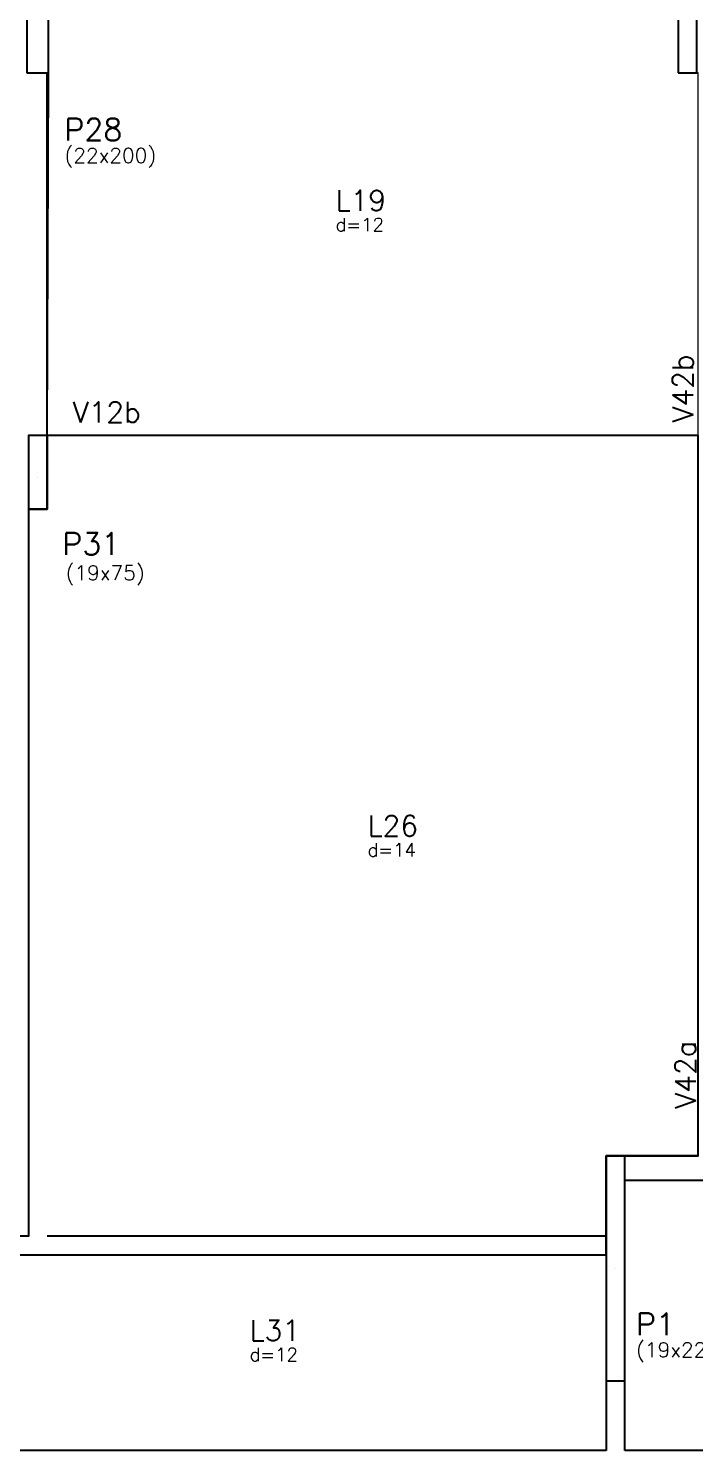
# Model space of a CAD drawing. Extents: x -40810 to 33675, y -2018 to 21213.
# Drawn here: x 24195 to 24872, y 1153 to 2600 of the extents above; entities that cross this region are included whole.
import ezdxf

# ---------------------------------------------------------------- set-up
doc = ezdxf.new("R2010")
doc.units = 0
doc.layers.get('0').update_dxf_attribs({"color": 1, "lineweight": 9})
for name, color, linetype in [('1', 5, 'Continuous'), ('10', 7, 'Continuous'), ('12', 3, 'Continuous'), ('13', 7, 'Continuous'), ('242', 3, 'Continuous'), ('3', 2, 'Continuous'), ('8', 5, 'Continuous'), ('9', 3, 'Continuous'), ('COTA', 241, 'Continuous')]:
    doc.layers.add(name, color=color, linetype=linetype)
doc.styles.get("Standard").update_dxf_attribs({"font": 'romans.shx', "width": 0.8})

msp = doc.modelspace()

# ---------------------------------------------------------------- linework, layer by layer
at = {"linetype": 'Continuous', "ltscale": 30}
for points in [[(24875.629, 2555.086), (24874.129, 2555.086), (24855.129, 2555.086), (24855.129, 2702.086), (24689.129, 2702.086), (24675.129, 2702.086), (24675.129, 2672.086), (24646.129, 2672.086), (24646.129, 2702.086), (24441.129, 2702.086), (24441.129, 2736.086), (24215.129, 2736.086), (24215.129, 2555.086), (24213.629, 2186.092), (24213.629, 2186.086), (24875.629, 2186.086)], [(24875.629, 2111.086), (24875.629, 2186.086), (24213.629, 2186.086), (24213.629, 2111.086), (24194.629, 2111.086), (24194.629, 1371.228), (24068.629, 1371.228), (24068.629, 1352.228), (24204.129, 1352.228), (24782.129, 1352.228), (24782.129, 1453.086), (24801.129, 1453.086), (24875.629, 1453.086)]]:
    msp.add_lwpolyline(points, close=True, dxfattribs=at)
at = {"layer": '1'}
for points in [[(24213.629, 2186.086), (24213.629, 2555.086)], [(24875.629, 2186.086), (24213.629, 2186.086)], [(24213.629, 2186.086), (24213.629, 2156.086)], [(24875.629, 1453.086), (24801.129, 1453.086)], [(24801.129, 1428.086), (24885.129, 1428.086)], [(24782.129, 1371.228), (24213.629, 1371.228)], [(24068.629, 1352.228), (24204.129, 1352.228)], [(24204.129, 1352.228), (24782.129, 1352.228)], [(24782.129, 1224.086), (24782.129, 1153.086)], [(24801.129, 1153.086), (24801.129, 1224.086)], [(24782.129, 1153.086), (24068.629, 1153.086)], [(24970.629, 1153.086), (24801.129, 1153.086)]]:
    msp.add_lwpolyline(points, dxfattribs=at)
at = {"layer": '242'}
for p, q in [((24204.129, 2143.586), (24204.129, 2143.586)), ((24791.629, 1338.586), (24791.629, 1338.586))]:
    msp.add_line(p, q, dxfattribs=at)
at = {"layer": '3'}
for points in [[(24193.129, 2555.086), (24215.129, 2555.086), (24215.129, 2755.086), (24193.129, 2755.086), (24193.129, 2555.086)], [(24855.129, 2555.086), (24874.129, 2555.086), (24874.129, 2721.086), (24855.129, 2721.086), (24855.129, 2555.086)], [(24194.629, 2111.086), (24213.629, 2111.086), (24213.629, 2186.086), (24194.629, 2186.086), (24194.629, 2111.086)], [(24782.129, 1224.086), (24801.129, 1224.086), (24801.129, 1453.086), (24782.129, 1453.086), (24782.129, 1224.086)]]:
    msp.add_lwpolyline(points, dxfattribs=at)
at = {"layer": 'COTA', "linetype": 'Continuous', "ltscale": 30}
msp.add_lwpolyline([(24875.629, 2111.086), (24875.629, 2186.086), (24213.629, 2186.086), (24213.629, 2111.086), (24194.629, 2111.086), (24194.629, 1371.228), (24068.629, 1371.228), (24068.629, 1352.228), (24204.129, 1352.228), (24782.129, 1352.228), (24782.129, 1453.086), (24801.129, 1453.086), (24875.629, 1453.086)], close=True, dxfattribs=at)

# ---------------------------------------------------------------- texts
at = {"layer": '10'}
for s, p in [('L19', (24506.855, 2414.718)), ('L26', (24539.418, 1778.402)), ('L31', (24419.418, 1264.902))]:
    msp.add_text(s, height=21, dxfattribs=at).set_placement(p)
at = {"layer": '12'}
for s, p in [('(22x200)', (24231.262, 2463.563)), ('(19x75)', (24232.422, 2038.671)), ('(19x229)', (24812.379, 1248.019))]:
    msp.add_text(s, height=15, dxfattribs=at).set_placement(p)
at = {"layer": '13'}
for s, p in [('d=12', (24506.855, 2393.823)), ('d=14', (24539.418, 1757.507)), ('d=12', (24419.418, 1244.007))]:
    msp.add_text(s, height=13.5, dxfattribs=at).set_placement(p)
at = {"layer": '8'}
for s, p in [('V42b', (24870.516, 2199.373)), ('V42a', (24873.208, 1501.076))]:
    msp.add_text(s, height=21, rotation=90, dxfattribs=at).set_placement(p)
msp.add_text('V12b', height=21, dxfattribs=at).set_placement((24239.586, 2199.218))
at = {"layer": '9'}
for s, p in [('P28', (24231.262, 2486.063)), ('P31', (24229.07, 2064.523)), ('P1', (24812.379, 1270.519))]:
    msp.add_text(s, height=22.5, dxfattribs=at).set_placement(p)

doc.saveas('drawing.dxf')
